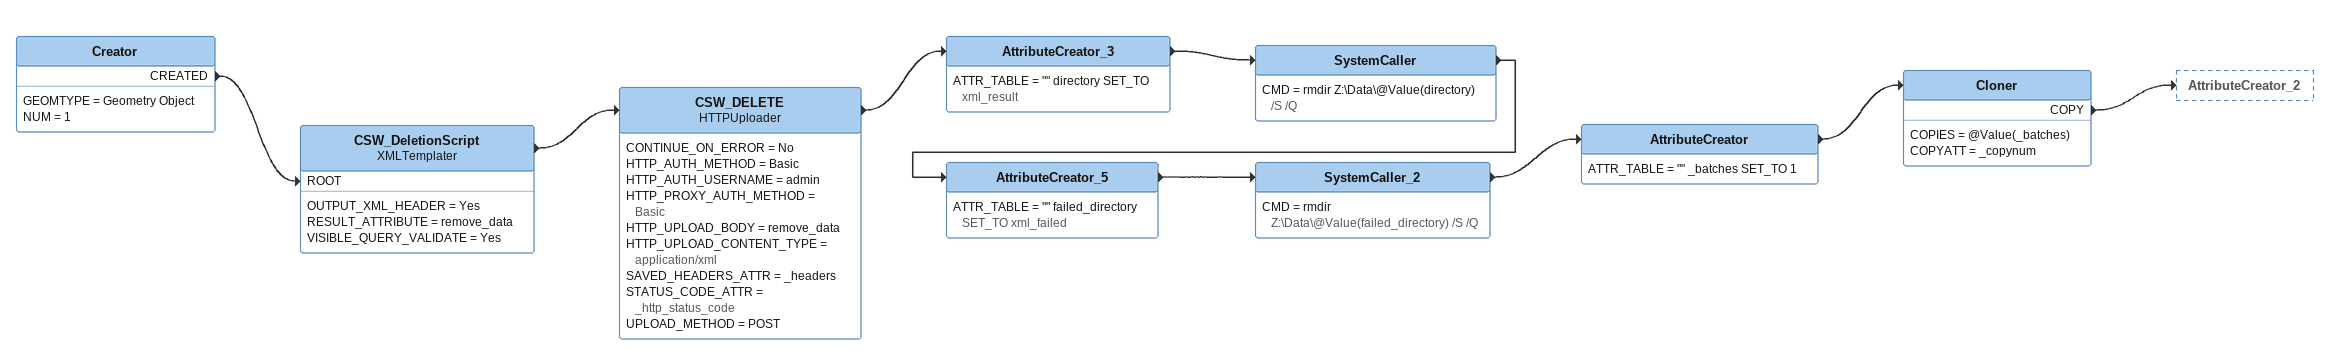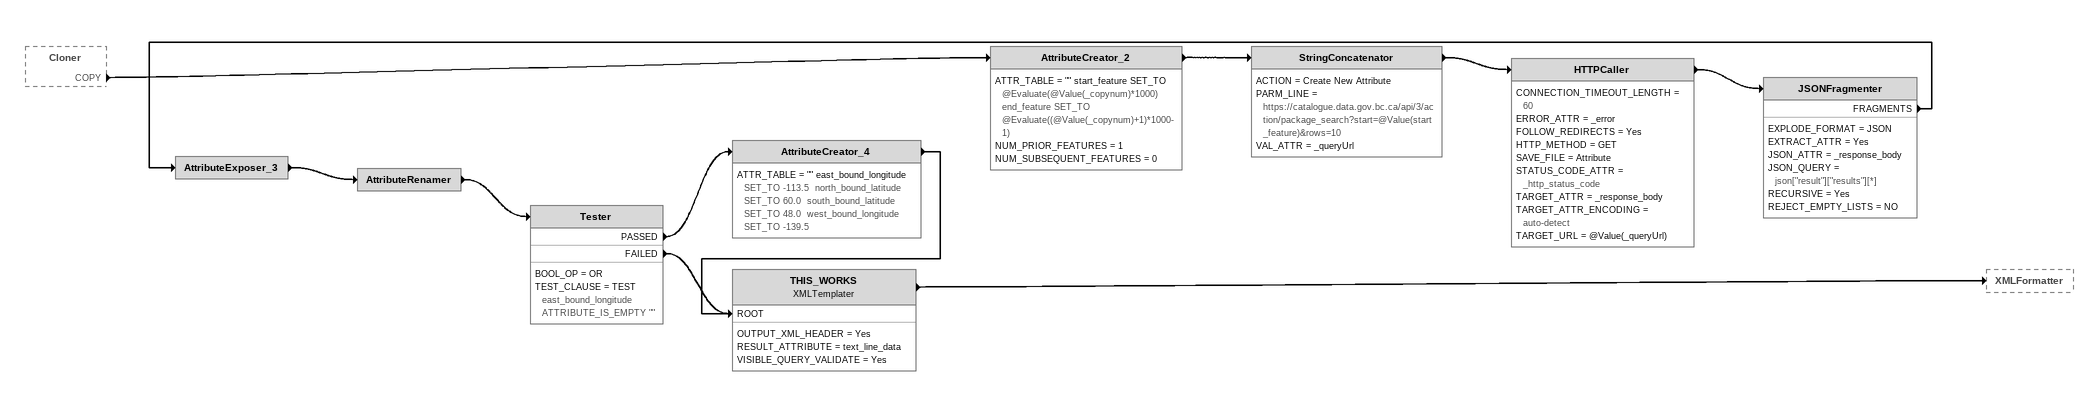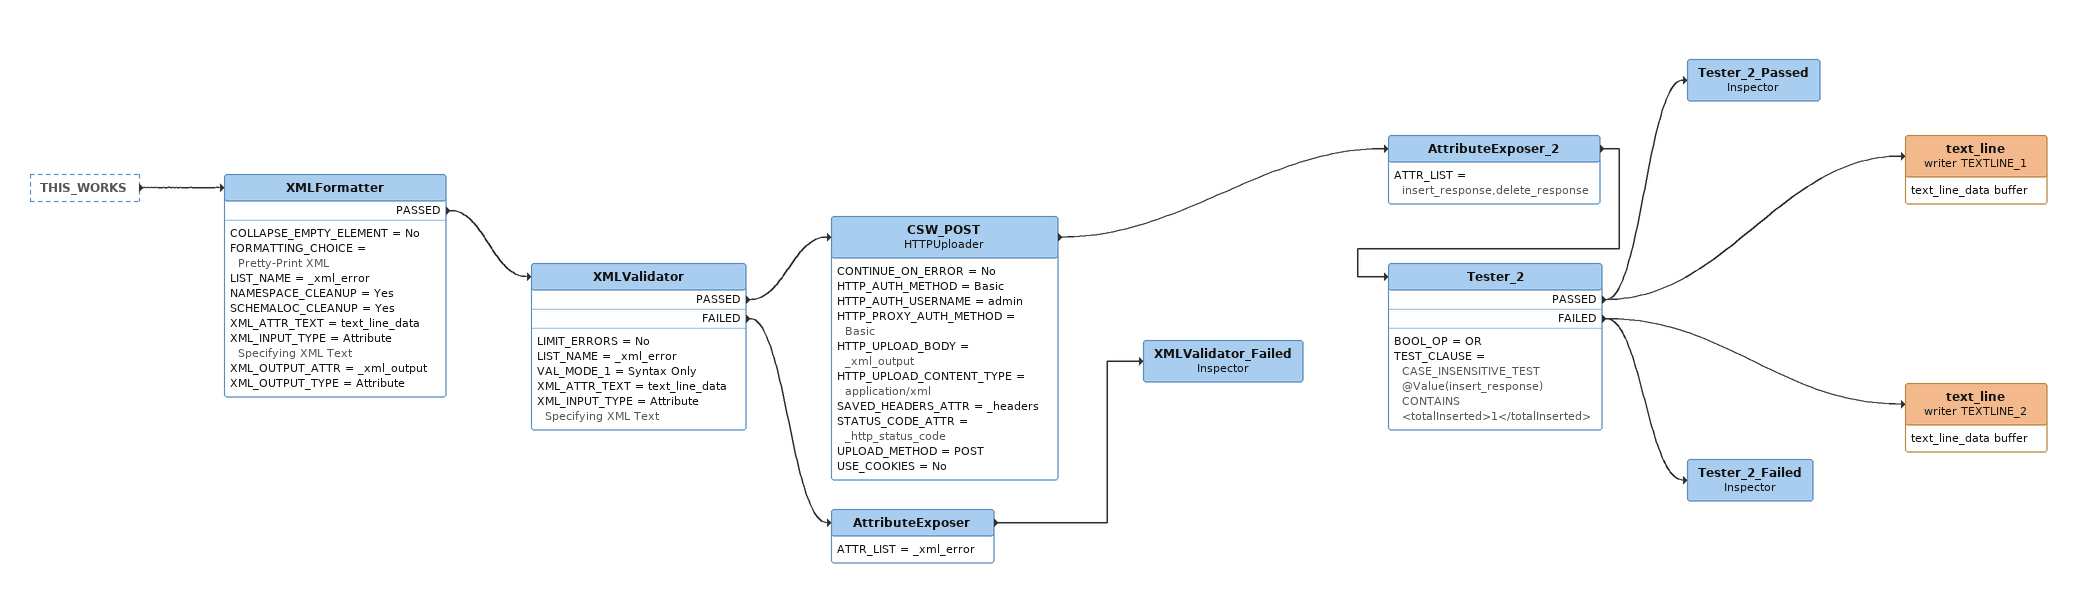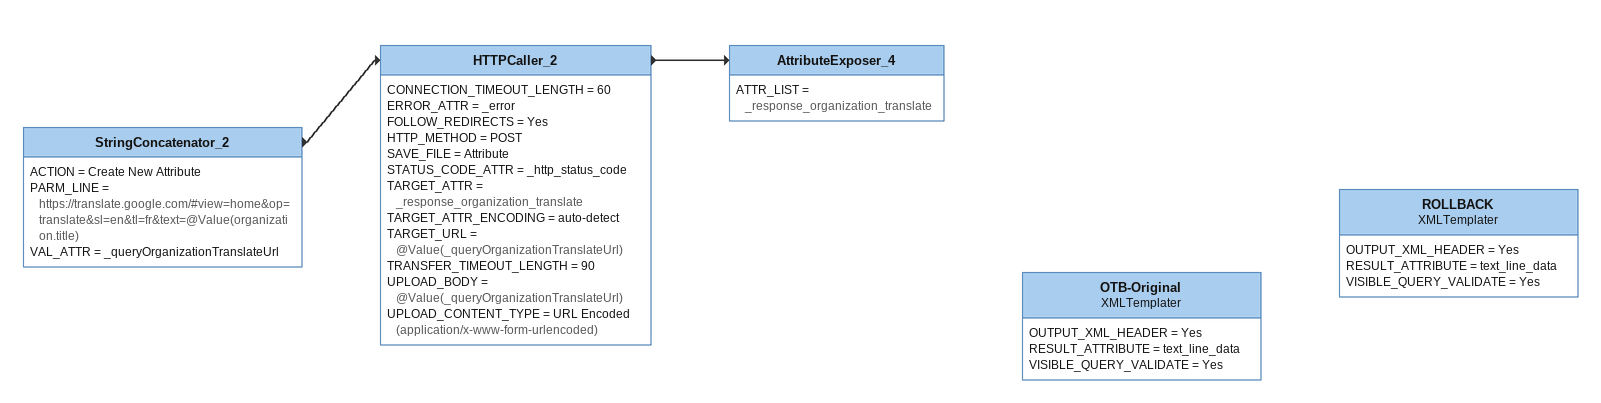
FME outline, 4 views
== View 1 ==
Creator
    GEOMTYPE = Geometry Object
    NUM = 1
    CREATED -> CSW_DeletionScript [ROOT]
CSW_DeletionScript: XMLTemplater
    OUTPUT_XML_HEADER = Yes
    RESULT_ATTRIBUTE = remove_data
    VISIBLE_QUERY_VALIDATE = Yes
    -> CSW_DELETE
CSW_DELETE: HTTPUploader
    CONTINUE_ON_ERROR = No
    HTTP_AUTH_METHOD = Basic
    HTTP_AUTH_USERNAME = admin
    HTTP_PROXY_AUTH_METHOD = Basic
    HTTP_UPLOAD_BODY = remove_data
    HTTP_UPLOAD_CONTENT_TYPE = application/xml
    SAVED_HEADERS_ATTR = _headers
    STATUS_CODE_ATTR = _http_status_code
    UPLOAD_METHOD = POST
    -> AttributeCreator_3
AttributeCreator_3
    ATTR_TABLE = "" directory SET_TO xml_result
    -> SystemCaller
SystemCaller
    CMD = rmdir Z:\Data\@Value(directory) /S /Q
    -> AttributeCreator_5
AttributeCreator_5
    ATTR_TABLE = "" failed_directory SET_TO xml_failed
    -> SystemCaller_2
SystemCaller_2
    CMD = rmdir Z:\Data\@Value(failed_directory) /S /Q
    -> AttributeCreator
AttributeCreator
    ATTR_TABLE = "" _batches SET_TO 1
    -> Cloner
Cloner
    COPIES = @Value(_batches)
    COPYATT = _copynum
    COPY -> AttributeCreator_2

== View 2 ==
Cloner [outside]
    COPY -> AttributeCreator_2
AttributeCreator_2
    ATTR_TABLE = "" start_feature SET_TO @Evaluate(@Value(_copynum)*1000)  end_feature SET_TO @Evaluate((@Value(_copynum)+1)*1000-1)
    NUM_PRIOR_FEATURES = 1
    NUM_SUBSEQUENT_FEATURES = 0
    -> StringConcatenator
StringConcatenator
    ACTION = Create New Attribute
    PARM_LINE = https://catalogue.data.gov.bc.ca/api/3/action/package_search?start=@Value(start_feature)&rows=10
    VAL_ATTR = _queryUrl
    -> HTTPCaller
HTTPCaller
    CONNECTION_TIMEOUT_LENGTH = 60
    ERROR_ATTR = _error
    FOLLOW_REDIRECTS = Yes
    HTTP_METHOD = GET
    SAVE_FILE = Attribute
    STATUS_CODE_ATTR = _http_status_code
    TARGET_ATTR = _response_body
    TARGET_ATTR_ENCODING = auto-detect
    TARGET_URL = @Value(_queryUrl)
    -> JSONFragmenter
JSONFragmenter
    EXPLODE_FORMAT = JSON
    EXTRACT_ATTR = Yes
    JSON_ATTR = _response_body
    JSON_QUERY = json["result"]["results"][*]
    RECURSIVE = Yes
    REJECT_EMPTY_LISTS = NO
    FRAGMENTS -> AttributeExposer_3
AttributeExposer_3
    -> AttributeRenamer
AttributeRenamer
    -> Tester
Tester
    BOOL_OP = OR
    TEST_CLAUSE = TEST east_bound_longitude ATTRIBUTE_IS_EMPTY ""
    PASSED -> AttributeCreator_4
    FAILED -> THIS_WORKS [ROOT]
AttributeCreator_4
    ATTR_TABLE = "" east_bound_longitude SET_TO -113.5  north_bound_latitude SET_TO 60.0  south_bound_latitude SET_TO 48.0  west_bound_longitude SET_TO -139.5
    -> THIS_WORKS [ROOT]
THIS_WORKS: XMLTemplater
    OUTPUT_XML_HEADER = Yes
    RESULT_ATTRIBUTE = text_line_data
    VISIBLE_QUERY_VALIDATE = Yes
    -> XMLFormatter

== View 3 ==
THIS_WORKS [outside]
    -> XMLFormatter
XMLFormatter
    COLLAPSE_EMPTY_ELEMENT = No
    FORMATTING_CHOICE = Pretty-Print XML
    LIST_NAME = _xml_error
    NAMESPACE_CLEANUP = Yes
    SCHEMALOC_CLEANUP = Yes
    XML_ATTR_TEXT = text_line_data
    XML_INPUT_TYPE = Attribute Specifying XML Text
    XML_OUTPUT_ATTR = _xml_output
    XML_OUTPUT_TYPE = Attribute
    PASSED -> XMLValidator
XMLValidator
    LIMIT_ERRORS = No
    LIST_NAME = _xml_error
    VAL_MODE_1 = Syntax Only
    XML_ATTR_TEXT = text_line_data
    XML_INPUT_TYPE = Attribute Specifying XML Text
    PASSED -> CSW_POST
    FAILED -> AttributeExposer
CSW_POST: HTTPUploader
    CONTINUE_ON_ERROR = No
    HTTP_AUTH_METHOD = Basic
    HTTP_AUTH_USERNAME = admin
    HTTP_PROXY_AUTH_METHOD = Basic
    HTTP_UPLOAD_BODY = _xml_output
    HTTP_UPLOAD_CONTENT_TYPE = application/xml
    SAVED_HEADERS_ATTR = _headers
    STATUS_CODE_ATTR = _http_status_code
    UPLOAD_METHOD = POST
    USE_COOKIES = No
    -> AttributeExposer_2
AttributeExposer_2
    ATTR_LIST = insert_response,delete_response
    -> Tester_2
Tester_2
    BOOL_OP = OR
    TEST_CLAUSE = CASE_INSENSITIVE_TEST @Value(insert_response) CONTAINS <totalInserted>1</totalInserted>
    PASSED -> text_line (writer TEXTLINE_1)
    PASSED -> Tester_2_Passed
    FAILED -> text_line (writer TEXTLINE_2)
    FAILED -> Tester_2_Failed
Tester_2_Passed: Inspector
text_line (writer TEXTLINE_1)
    attributes: text_line_data buffer
text_line (writer TEXTLINE_2)
    attributes: text_line_data buffer
Tester_2_Failed: Inspector
AttributeExposer
    ATTR_LIST = _xml_error
    -> XMLValidator_Failed
XMLValidator_Failed: Inspector

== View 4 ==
StringConcatenator_2
    ACTION = Create New Attribute
    PARM_LINE = https://translate.google.com/#view=home&op=translate&sl=en&tl=fr&text=@Value(organization.title)
    VAL_ATTR = _queryOrganizationTranslateUrl
    -> HTTPCaller_2
HTTPCaller_2
    CONNECTION_TIMEOUT_LENGTH = 60
    ERROR_ATTR = _error
    FOLLOW_REDIRECTS = Yes
    HTTP_METHOD = POST
    SAVE_FILE = Attribute
    STATUS_CODE_ATTR = _http_status_code
    TARGET_ATTR = _response_organization_translate
    TARGET_ATTR_ENCODING = auto-detect
    TARGET_URL = @Value(_queryOrganizationTranslateUrl)
    TRANSFER_TIMEOUT_LENGTH = 90
    UPLOAD_BODY = @Value(_queryOrganizationTranslateUrl)
    UPLOAD_CONTENT_TYPE = URL Encoded (application/x-www-form-urlencoded)
    -> AttributeExposer_4
AttributeExposer_4
    ATTR_LIST = _response_organization_translate
OTB-Original: XMLTemplater
    OUTPUT_XML_HEADER = Yes
    RESULT_ATTRIBUTE = text_line_data
    VISIBLE_QUERY_VALIDATE = Yes
ROLLBACK: XMLTemplater
    OUTPUT_XML_HEADER = Yes
    RESULT_ATTRIBUTE = text_line_data
    VISIBLE_QUERY_VALIDATE = Yes
